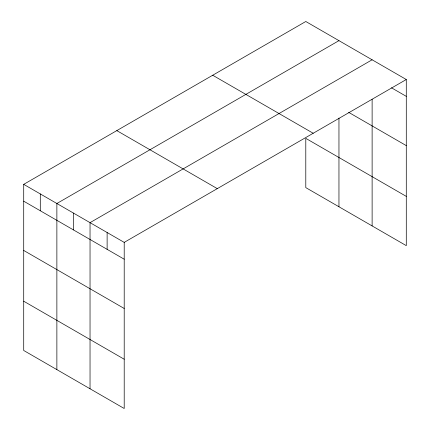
<?xml version="1.0" encoding="UTF-8"?>
<svg xmlns="http://www.w3.org/2000/svg" width="430" height="430" viewBox="0 0 430 430"><rect width="100%" height="100%" fill="white"/><g stroke="black" fill="none" stroke-linecap="round" stroke-linejoin="round"><path stroke-width="0.64" d="M23.714 184.357L124.206 242.38L124.206 408.5L23.714 350.482L23.714 184.357L305.794 21.5L406.285 79.518L406.285 245.643L305.794 187.62L305.794 138.358L406.285 196.376M338.958 40.646L56.873 203.503L56.873 369.628M372.122 59.791L90.037 222.649L90.037 388.774M124.206 242.38L406.285 79.518M391.483 87.801L406.285 96.352M348.676 112.354L406.285 145.62M212.705 75.245L313.201 133.262M116.799 130.612L217.295 188.636M23.714 201.192L124.206 259.209M23.714 250.453L124.206 308.477M23.714 301.215L124.206 359.233M372.122 99.26L372.122 225.917M338.958 118.099L338.958 206.771M107.124 232.512L107.124 249.346M73.455 213.076L73.455 229.91M40.296 193.93L40.296 210.764"/></g></svg>
